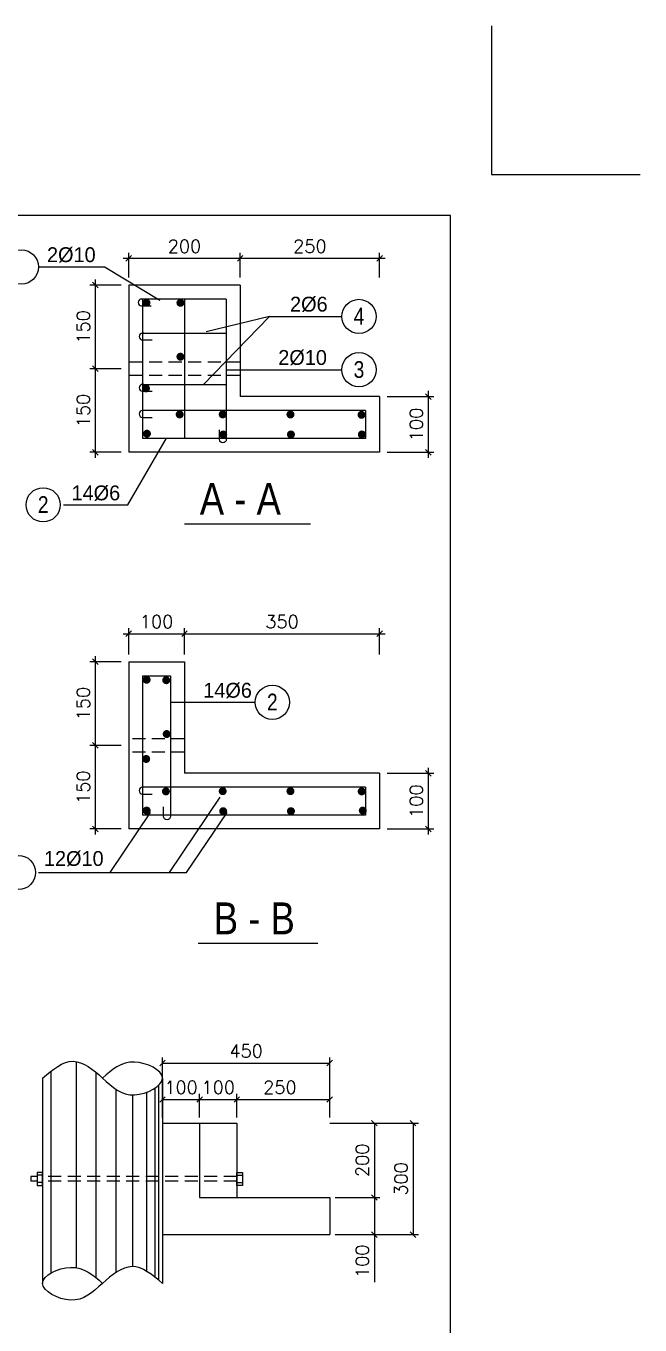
# Model space of a CAD drawing. Extents: x -708 to 4123, y -505 to 6064.
# Drawn here: x 2470 to 4123, y 2568 to 6064 of the extents above; entities that cross this region are included whole.
import ezdxf

# ---------------------------------------------------------------- set-up
doc = ezdxf.new("R2010")
doc.units = 0
doc.header["$MEASUREMENT"] = 0
doc.linetypes.add('DASHED', pattern=[0.75, 0.5, -0.25])
doc.layers.get('0').update_dxf_attribs({"linetype": 'CONTINUOUS'})
doc.layers.get('DEFPOINTS').update_dxf_attribs({"linetype": 'CONTINUOUS'})
for name, color, linetype in [('Bold', 1, 'CONTINUOUS'), ('dai', 3, 'CONTINUOUS'), ('dim', 6, 'CONTINUOUS'), ('doc', 1, 'CONTINUOUS'), ('dv02', 4, 'CONTINUOUS'), ('dv03', 7, 'CONTINUOUS'), ('text', 6, 'CONTINUOUS')]:
    doc.layers.add(name, color=color, linetype=linetype)
doc.styles.add('STYLE1', font='simplex.shx')
doc.styles.add('style2', font='VTIMESN_0.TTF', dxfattribs={"height": 40})
doc.styles.add('VN', font='VHELVCN_0.TTF')
doc.dimstyles.new('TL10', dxfattribs={"dimtxt": 35, "dimasz": 15, "dimexe": 15, "dimexo": 20, "dimgap": 15, "dimtad": 1, "dimdec": 0, "dimlfac": 0.666667, "dimzin": 0, "dimdsep": 46, "dimtxsty": 'STYLE1', "dimblk1": 'OBLIQUE', "dimblk2": 'OBLIQUE', "dimsah": 1, "dimcen": 15, "dimdle": 15, "dimclrd": 256, "dimclre": 256, "dimclrt": 256, "dimadec": 0, "dimazin": 0, "dimtfac": 1, "dimtdec": 0, "dimtofl": 0, "dimtmove": 0, "dimatfit": 3, "dimldrblk": 'OBLIQUE', "dimfxl": 1, "dimtolj": 1, "dimtzin": 0, "dimlwd": -1, "dimlwe": -1, "dimarcsym": 0})
doc.dimstyles.new('TL20', dxfattribs={"dimtxt": 35, "dimasz": 15, "dimexe": 15, "dimexo": 15, "dimgap": 15, "dimtad": 1, "dimdec": 0, "dimzin": 0, "dimdsep": 46, "dimtxsty": 'STYLE1', "dimblk1": 'OBLIQUE', "dimblk2": 'OBLIQUE', "dimsah": 1, "dimcen": 15, "dimclrd": 256, "dimclre": 256, "dimclrt": 256, "dimadec": 0, "dimazin": 0, "dimtfac": 1, "dimtdec": 0, "dimtofl": 0, "dimtmove": 0, "dimatfit": 3, "dimldrblk": 'OBLIQUE', "dimfxl": 1, "dimtolj": 1, "dimtzin": 0, "dimlwd": -1, "dimlwe": -1, "dimarcsym": 0})

# ---------------------------------------------------------------- blocks, each defined once
blk = doc.blocks.new('_OBLIQUE')
at = {"color": 0, "linetype": 'ByBlock'}
blk.add_line((-0.5, -0.5), (0.5, 0.5), dxfattribs=at)
blk = doc.blocks.new('*D29')
at = {"layer": 'DEFPOINTS', "color": 0, "ltscale": 2}
for p in [(2937.7, 3175.3), (2837.7, 3111.5), (2937.7, 3111.5)]:
    blk.add_point(p, dxfattribs=at)
at = {"layer": 'dim', "ltscale": 2}
for p, q in [((2937.7, 3126.5), (2937.7, 3190.3)), ((2837.7, 3175.3), (2937.7, 3175.3))]:
    blk.add_line(p, q, dxfattribs=at)
at = {"layer": 'dim', "ltscale": 2, "xscale": 15, "yscale": 15, "zscale": 15, "rotation": 180}
blk.add_blockref('_OBLIQUE', (2837.7, 3175.3), dxfattribs=at)
at = {"layer": 'dim', "ltscale": 2, "xscale": 15, "yscale": 15, "zscale": 15}
blk.add_blockref('_OBLIQUE', (2937.7, 3175.3), dxfattribs=at)
at = {"layer": 'dim', "ltscale": 2, "insert": (2887.7, 3207.8), "char_height": 35, "attachment_point": 5, "style": 'STYLE1'}
blk.add_mtext('\\A1;100', dxfattribs=at)
blk = doc.blocks.new('*D30')
at = {"layer": 'DEFPOINTS', "color": 0, "ltscale": 2}
for p in [(3037.7, 3175.3), (2937.7, 3111.5), (3037.7, 3111.5)]:
    blk.add_point(p, dxfattribs=at)
at = {"layer": 'dim', "ltscale": 2}
for p, q in [((3037.7, 3126.5), (3037.7, 3190.3)), ((2937.7, 3175.3), (3037.7, 3175.3))]:
    blk.add_line(p, q, dxfattribs=at)
at = {"layer": 'dim', "ltscale": 2, "xscale": 15, "yscale": 15, "zscale": 15, "rotation": 180}
blk.add_blockref('_OBLIQUE', (2937.7, 3175.3), dxfattribs=at)
at = {"layer": 'dim', "ltscale": 2, "xscale": 15, "yscale": 15, "zscale": 15}
blk.add_blockref('_OBLIQUE', (3037.7, 3175.3), dxfattribs=at)
at = {"layer": 'dim', "ltscale": 2, "insert": (2987.7, 3207.8), "char_height": 35, "attachment_point": 5, "style": 'STYLE1'}
blk.add_mtext('\\A1;100', dxfattribs=at)
blk = doc.blocks.new('*D31')
at = {"layer": 'DEFPOINTS', "color": 0, "ltscale": 2}
for p in [(3287.7, 3175.3), (3037.7, 3111.5), (3287.7, 3111.5)]:
    blk.add_point(p, dxfattribs=at)
at = {"layer": 'dim', "ltscale": 2}
for p, q in [((3287.7, 3126.5), (3287.7, 3190.3)), ((3037.7, 3175.3), (3287.7, 3175.3))]:
    blk.add_line(p, q, dxfattribs=at)
at = {"layer": 'dim', "ltscale": 2, "xscale": 15, "yscale": 15, "zscale": 15, "rotation": 180}
blk.add_blockref('_OBLIQUE', (3037.7, 3175.3), dxfattribs=at)
at = {"layer": 'dim', "ltscale": 2, "xscale": 15, "yscale": 15, "zscale": 15}
blk.add_blockref('_OBLIQUE', (3287.7, 3175.3), dxfattribs=at)
at = {"layer": 'dim', "ltscale": 2, "insert": (3153.6, 3207.8), "char_height": 35, "attachment_point": 5, "style": 'STYLE1'}
blk.add_mtext('\\A1;250', dxfattribs=at)
blk = doc.blocks.new('*D32')
at = {"layer": 'DEFPOINTS', "color": 0, "ltscale": 2}
for p in [(3287.7, 3111.5), (3287.7, 2911.5), (3407.7, 2911.5)]:
    blk.add_point(p, dxfattribs=at)
at = {"layer": 'dim', "ltscale": 2}
for p, q in [((3302.7, 3111.5), (3422.7, 3111.5)), ((3407.7, 3111.5), (3407.7, 2911.5)), ((3302.7, 2911.5), (3422.7, 2911.5))]:
    blk.add_line(p, q, dxfattribs=at)
at = {"layer": 'dim', "ltscale": 2, "xscale": 15, "yscale": 15, "zscale": 15}
for p, rotation in [((3407.7, 3111.5), 90), ((3407.7, 2911.5), 270)]:
    blk.add_blockref('_OBLIQUE', p, dxfattribs=dict(at, rotation=rotation))
at = {"layer": 'dim', "ltscale": 2, "insert": (3375.2, 3011.5), "char_height": 35, "attachment_point": 5, "rotation": 90, "style": 'STYLE1'}
blk.add_mtext('\\A1;200', dxfattribs=at)
blk = doc.blocks.new('*D33')
at = {"layer": 'DEFPOINTS', "color": 0, "ltscale": 2}
for p in [(3287.7, 2911.5), (3287.7, 2811.5), (3407.7, 2811.5)]:
    blk.add_point(p, dxfattribs=at)
at = {"layer": 'dim', "ltscale": 2}
for p, q in [((3302.7, 2911.5), (3422.7, 2911.5)), ((3407.7, 2911.5), (3407.7, 2811.5)), ((3302.7, 2811.5), (3422.7, 2811.5)), ((3407.7, 2811.5), (3407.7, 2683.2))]:
    blk.add_line(p, q, dxfattribs=at)
at = {"layer": 'dim', "ltscale": 2, "xscale": 15, "yscale": 15, "zscale": 15}
for p, rotation in [((3407.7, 2911.5), 90), ((3407.7, 2811.5), 270)]:
    blk.add_blockref('_OBLIQUE', p, dxfattribs=dict(at, rotation=rotation))
at = {"layer": 'dim', "ltscale": 2, "insert": (3375.2, 2739.8), "char_height": 35, "attachment_point": 5, "rotation": 90, "style": 'STYLE1'}
blk.add_mtext('\\A1;100', dxfattribs=at)
blk = doc.blocks.new('*D34')
at = {"layer": 'DEFPOINTS', "color": 0, "ltscale": 2}
for p in [(3287.7, 3273.4), (2837.7, 3111.5), (3287.7, 3111.5)]:
    blk.add_point(p, dxfattribs=at)
at = {"layer": 'dim', "ltscale": 2}
for p, q in [((2837.7, 3126.5), (2837.7, 3288.4)), ((3287.7, 3126.5), (3287.7, 3288.4)), ((2837.7, 3273.4), (3287.7, 3273.4))]:
    blk.add_line(p, q, dxfattribs=at)
at = {"layer": 'dim', "ltscale": 2, "xscale": 15, "yscale": 15, "zscale": 15, "rotation": 180}
blk.add_blockref('_OBLIQUE', (2837.7, 3273.4), dxfattribs=at)
at = {"layer": 'dim', "ltscale": 2, "xscale": 15, "yscale": 15, "zscale": 15}
blk.add_blockref('_OBLIQUE', (3287.7, 3273.4), dxfattribs=at)
at = {"layer": 'dim', "ltscale": 2, "insert": (3062.7, 3305.9), "char_height": 35, "attachment_point": 5, "style": 'STYLE1'}
blk.add_mtext('\\A1;450', dxfattribs=at)
blk = doc.blocks.new('*D35')
at = {"layer": 'DEFPOINTS', "color": 0, "ltscale": 2}
for p in [(3287.7, 3111.5), (3287.7, 2811.5), (3511.9, 2811.5)]:
    blk.add_point(p, dxfattribs=at)
at = {"layer": 'dim', "ltscale": 2}
for p, q in [((3302.7, 3111.5), (3526.9, 3111.5)), ((3511.9, 3111.5), (3511.9, 2811.5)), ((3302.7, 2811.5), (3526.9, 2811.5))]:
    blk.add_line(p, q, dxfattribs=at)
at = {"layer": 'dim', "ltscale": 2, "xscale": 15, "yscale": 15, "zscale": 15}
for p, rotation in [((3511.9, 3111.5), 90), ((3511.9, 2811.5), 270)]:
    blk.add_blockref('_OBLIQUE', p, dxfattribs=dict(at, rotation=rotation))
at = {"layer": 'dim', "ltscale": 2, "insert": (3479.4, 2961.5), "char_height": 35, "attachment_point": 5, "rotation": 90, "style": 'STYLE1'}
blk.add_mtext('\\A1;300', dxfattribs=at)
blk = doc.blocks.new('*D36')
at = {"layer": 'DEFPOINTS', "color": 0, "ltscale": 2}
for p in [(3046.8, 5439), (2746.8, 5366.9), (3046.8, 5366.9)]:
    blk.add_point(p, dxfattribs=at)
at = {"layer": 'dim', "ltscale": 2}
for p, q in [((2746.8, 5386.9), (2746.8, 5454)), ((3046.8, 5386.9), (3046.8, 5454)), ((2731.8, 5439), (3061.8, 5439))]:
    blk.add_line(p, q, dxfattribs=at)
at = {"layer": 'dim', "ltscale": 2, "xscale": 15, "yscale": 15, "zscale": 15, "rotation": 180}
blk.add_blockref('_OBLIQUE', (2746.8, 5439), dxfattribs=at)
at = {"layer": 'dim', "ltscale": 2, "xscale": 15, "yscale": 15, "zscale": 15}
blk.add_blockref('_OBLIQUE', (3046.8, 5439), dxfattribs=at)
at = {"layer": 'dim', "ltscale": 2, "insert": (2896.8, 5471.5), "char_height": 35, "attachment_point": 5, "style": 'STYLE1'}
blk.add_mtext('\\A1;200', dxfattribs=at)
blk = doc.blocks.new('*D37')
at = {"layer": 'DEFPOINTS', "color": 0, "ltscale": 2}
for p in [(3421.8, 5439), (3046.8, 5366.9), (3421.8, 5366.9)]:
    blk.add_point(p, dxfattribs=at)
at = {"layer": 'dim', "ltscale": 2}
for p, q in [((3046.8, 5386.9), (3046.8, 5454)), ((3421.8, 5386.9), (3421.8, 5454)), ((3031.8, 5439), (3436.8, 5439))]:
    blk.add_line(p, q, dxfattribs=at)
at = {"layer": 'dim', "ltscale": 2, "xscale": 15, "yscale": 15, "zscale": 15, "rotation": 180}
blk.add_blockref('_OBLIQUE', (3046.8, 5439), dxfattribs=at)
at = {"layer": 'dim', "ltscale": 2, "xscale": 15, "yscale": 15, "zscale": 15}
blk.add_blockref('_OBLIQUE', (3421.8, 5439), dxfattribs=at)
at = {"layer": 'dim', "ltscale": 2, "insert": (3234.3, 5471.5), "char_height": 35, "attachment_point": 5, "style": 'STYLE1'}
blk.add_mtext('\\A1;250', dxfattribs=at)
blk = doc.blocks.new('*D38')
at = {"layer": 'DEFPOINTS', "color": 0, "ltscale": 2}
for p in [(2746.8, 5366.9), (2656.9, 5141.9), (2746.8, 5141.9)]:
    blk.add_point(p, dxfattribs=at)
at = {"layer": 'dim', "ltscale": 2}
for p, q in [((2726.8, 5366.9), (2641.9, 5366.9)), ((2656.9, 5381.9), (2656.9, 5126.9)), ((2726.8, 5141.9), (2641.9, 5141.9))]:
    blk.add_line(p, q, dxfattribs=at)
at = {"layer": 'dim', "ltscale": 2, "xscale": 15, "yscale": 15, "zscale": 15}
for p, rotation in [((2656.9, 5366.9), 90), ((2656.9, 5141.9), 270)]:
    blk.add_blockref('_OBLIQUE', p, dxfattribs=dict(at, rotation=rotation))
at = {"layer": 'dim', "ltscale": 2, "insert": (2624.4, 5254.4), "char_height": 35, "attachment_point": 5, "rotation": 90, "style": 'STYLE1'}
blk.add_mtext('\\A1;150', dxfattribs=at)
blk = doc.blocks.new('*D39')
at = {"layer": 'DEFPOINTS', "color": 0, "ltscale": 2}
for p in [(2746.8, 5141.9), (2656.9, 4916.9), (2746.8, 4916.9)]:
    blk.add_point(p, dxfattribs=at)
at = {"layer": 'dim', "ltscale": 2}
for p, q in [((2726.8, 5141.9), (2641.9, 5141.9)), ((2656.9, 5156.9), (2656.9, 4901.9)), ((2726.8, 4916.9), (2641.9, 4916.9))]:
    blk.add_line(p, q, dxfattribs=at)
at = {"layer": 'dim', "ltscale": 2, "xscale": 15, "yscale": 15, "zscale": 15}
for p, rotation in [((2656.9, 5141.9), 90), ((2656.9, 4916.9), 270)]:
    blk.add_blockref('_OBLIQUE', p, dxfattribs=dict(at, rotation=rotation))
at = {"layer": 'dim', "ltscale": 2, "insert": (2624.4, 5029.4), "char_height": 35, "attachment_point": 5, "rotation": 90, "style": 'STYLE1'}
blk.add_mtext('\\A1;150', dxfattribs=at)
blk = doc.blocks.new('*D40')
at = {"layer": 'DEFPOINTS', "color": 0, "ltscale": 2}
for p in [(2896.8, 4428.7), (2746.8, 4353.2), (2896.8, 4353.2)]:
    blk.add_point(p, dxfattribs=at)
at = {"layer": 'dim', "ltscale": 2}
for p, q in [((2746.8, 4373.2), (2746.8, 4443.7)), ((2896.8, 4373.2), (2896.8, 4443.7)), ((2731.8, 4428.7), (2911.8, 4428.7))]:
    blk.add_line(p, q, dxfattribs=at)
at = {"layer": 'dim', "ltscale": 2, "xscale": 15, "yscale": 15, "zscale": 15, "rotation": 180}
blk.add_blockref('_OBLIQUE', (2746.8, 4428.7), dxfattribs=at)
at = {"layer": 'dim', "ltscale": 2, "xscale": 15, "yscale": 15, "zscale": 15}
blk.add_blockref('_OBLIQUE', (2896.8, 4428.7), dxfattribs=at)
at = {"layer": 'dim', "ltscale": 2, "insert": (2821.8, 4461.2), "char_height": 35, "attachment_point": 5, "style": 'STYLE1'}
blk.add_mtext('\\A1;100', dxfattribs=at)
blk = doc.blocks.new('*D41')
at = {"layer": 'DEFPOINTS', "color": 0, "ltscale": 2}
for p in [(3421.8, 4428.7), (2896.8, 4353.2), (3421.8, 4353.2)]:
    blk.add_point(p, dxfattribs=at)
at = {"layer": 'dim', "ltscale": 2}
for p, q in [((2896.8, 4373.2), (2896.8, 4443.7)), ((3421.8, 4373.2), (3421.8, 4443.7)), ((2881.8, 4428.7), (3436.8, 4428.7))]:
    blk.add_line(p, q, dxfattribs=at)
at = {"layer": 'dim', "ltscale": 2, "xscale": 15, "yscale": 15, "zscale": 15, "rotation": 180}
blk.add_blockref('_OBLIQUE', (2896.8, 4428.7), dxfattribs=at)
at = {"layer": 'dim', "ltscale": 2, "xscale": 15, "yscale": 15, "zscale": 15}
blk.add_blockref('_OBLIQUE', (3421.8, 4428.7), dxfattribs=at)
at = {"layer": 'dim', "ltscale": 2, "insert": (3159.3, 4461.2), "char_height": 35, "attachment_point": 5, "style": 'STYLE1'}
blk.add_mtext('\\A1;350', dxfattribs=at)
blk = doc.blocks.new('*D43')
at = {"layer": 'DEFPOINTS', "color": 0, "ltscale": 2}
for p in [(2746.8, 4128.2), (2656.9, 3903.2), (2746.8, 3903.2)]:
    blk.add_point(p, dxfattribs=at)
at = {"layer": 'dim', "ltscale": 2}
for p, q in [((2726.8, 4128.2), (2641.9, 4128.2)), ((2656.9, 4143.2), (2656.9, 3888.2)), ((2726.8, 3903.2), (2641.9, 3903.2))]:
    blk.add_line(p, q, dxfattribs=at)
at = {"layer": 'dim', "ltscale": 2, "xscale": 15, "yscale": 15, "zscale": 15}
for p, rotation in [((2656.9, 4128.2), 90), ((2656.9, 3903.2), 270)]:
    blk.add_blockref('_OBLIQUE', p, dxfattribs=dict(at, rotation=rotation))
at = {"layer": 'dim', "ltscale": 2, "insert": (2624.4, 4015.7), "char_height": 35, "attachment_point": 5, "rotation": 90, "style": 'STYLE1'}
blk.add_mtext('\\A1;150', dxfattribs=at)
blk = doc.blocks.new('*D42')
at = {"layer": 'DEFPOINTS', "color": 0, "ltscale": 2}
for p in [(2746.8, 4353.2), (2656.9, 4128.2), (2746.8, 4128.2)]:
    blk.add_point(p, dxfattribs=at)
at = {"layer": 'dim', "ltscale": 2}
for p, q in [((2726.8, 4353.2), (2641.9, 4353.2)), ((2656.9, 4368.2), (2656.9, 4113.2)), ((2726.8, 4128.2), (2641.9, 4128.2))]:
    blk.add_line(p, q, dxfattribs=at)
at = {"layer": 'dim', "ltscale": 2, "xscale": 15, "yscale": 15, "zscale": 15}
for p, rotation in [((2656.9, 4353.2), 90), ((2656.9, 4128.2), 270)]:
    blk.add_blockref('_OBLIQUE', p, dxfattribs=dict(at, rotation=rotation))
at = {"layer": 'dim', "ltscale": 2, "insert": (2624.4, 4240.7), "char_height": 35, "attachment_point": 5, "rotation": 90, "style": 'STYLE1'}
blk.add_mtext('\\A1;150', dxfattribs=at)
blk = doc.blocks.new('*D44')
at = {"layer": 'DEFPOINTS', "color": 0, "ltscale": 2}
for p in [(3421.8, 5066.9), (3421.8, 4916.9), (3552.9, 4916.9)]:
    blk.add_point(p, dxfattribs=at)
at = {"layer": 'dim', "ltscale": 2}
for p, q in [((3552.9, 5081.9), (3552.9, 4901.9)), ((3441.8, 5066.9), (3567.9, 5066.9)), ((3441.8, 4916.9), (3567.9, 4916.9))]:
    blk.add_line(p, q, dxfattribs=at)
at = {"layer": 'dim', "ltscale": 2, "xscale": 15, "yscale": 15, "zscale": 15}
for p, rotation in [((3552.9, 5066.9), 90), ((3552.9, 4916.9), 270)]:
    blk.add_blockref('_OBLIQUE', p, dxfattribs=dict(at, rotation=rotation))
at = {"layer": 'dim', "ltscale": 2, "insert": (3520.4, 4991.9), "char_height": 35, "attachment_point": 5, "rotation": 90, "style": 'STYLE1'}
blk.add_mtext('\\A1;100', dxfattribs=at)
blk = doc.blocks.new('*D45')
at = {"layer": 'DEFPOINTS', "color": 0, "ltscale": 2}
for p in [(3421.8, 4053.2), (3421.8, 3903.2), (3552.9, 3903.2)]:
    blk.add_point(p, dxfattribs=at)
at = {"layer": 'dim', "ltscale": 2}
for p, q in [((3552.9, 4068.2), (3552.9, 3888.2)), ((3441.8, 4053.2), (3567.9, 4053.2)), ((3441.8, 3903.2), (3567.9, 3903.2))]:
    blk.add_line(p, q, dxfattribs=at)
at = {"layer": 'dim', "ltscale": 2, "xscale": 15, "yscale": 15, "zscale": 15}
for p, rotation in [((3552.9, 4053.2), 90), ((3552.9, 3903.2), 270)]:
    blk.add_blockref('_OBLIQUE', p, dxfattribs=dict(at, rotation=rotation))
at = {"layer": 'dim', "ltscale": 2, "insert": (3520.4, 3978.2), "char_height": 35, "attachment_point": 5, "rotation": 90, "style": 'STYLE1'}
blk.add_mtext('\\A1;100', dxfattribs=at)
blk = doc.blocks.new('Khung A4')
at = {"layer": 'Bold'}
for p, q in [((196.007, 282.96), (16.007, 282.96)), ((196.007, 5.5), (196.007, 282.96))]:
    blk.add_line(p, q, dxfattribs=at)
at = {"layer": 'DEFPOINTS'}
blk.add_lwpolyline([(201.507, 308.46), (201.507, 288.46), (221.507, 288.46)], dxfattribs=at)

msp = doc.modelspace()

# ---------------------------------------------------------------- linework, layer by layer
at = {"color": 6, "linetype": 'ByBlock'}
for p, q in [((2746.8, 5439), (3046.8, 5439)), ((3287.7, 3111.5), (3392.2, 3111.5)), ((3321.4, 2911.5), (3392.2, 2911.5))]:
    msp.add_line(p, q, dxfattribs=at)
at = {"color": 6}
for p, q in [((2683.4, 5414.7), (2505.1, 5414.7)), ((2683.4, 5414.7), (2830.3, 5326.1)), ((3125.5, 5282.5), (2947.1, 5098.1)), ((3125.5, 5282.5), (2955.3, 5241.5)), ((3125.5, 5282.5), (3320.3, 5282.5)), ((3008.6, 5139), (3320.3, 5139)), ((2744.8, 4775.4), (2848.6, 4954.7)), ((2571, 4775.4), (2744.8, 4775.4)), ((2858.1, 4244.2), (3087.2, 4244.2)), ((2856.4, 3786.1), (2993.3, 3988.8)), ((2696.5, 3786.1), (2805.8, 3948)), ((2902.1, 3786.1), (3011.4, 3948)), ((2504.4, 3786.1), (2902.1, 3786.1))]:
    msp.add_line(p, q, dxfattribs=at)
at = {"color": 4}
for p, q in [((2746.8, 5366.9), (2746.8, 4916.9)), ((3046.8, 5366.9), (2746.8, 5366.9)), ((3046.8, 5366.9), (3046.8, 5066.9)), ((3421.8, 5066.9), (3046.8, 5066.9)), ((3421.8, 5066.9), (3421.8, 4916.9)), ((3421.8, 4916.9), (2746.8, 4916.9)), ((2746.8, 4353.2), (2746.8, 3903.2)), ((2746.8, 4353.2), (2896.8, 4353.2)), ((2896.8, 4353.2), (2896.8, 4053.2)), ((3421.8, 4053.2), (2896.8, 4053.2)), ((3421.8, 4053.2), (3421.8, 3903.2)), ((3421.8, 3903.2), (2746.8, 3903.2))]:
    msp.add_line(p, q, dxfattribs=at)
for p, q in [((2896.5, 4724.8), (3235.8, 4724.8)), ((2934.1, 3595.9), (3255.3, 3595.9)), ((2837.7, 3111.5), (3037.7, 3111.5)), ((2837.7, 3111.5), (2837.7, 2811.5)), ((2937.7, 3111.5), (2937.7, 2911.5)), ((3037.7, 3111.5), (3037.7, 2911.5)), ((2515, 2979.1), (2500.1, 2979.1)), ((2500.1, 2979.1), (2500.1, 2943.8)), ((2515, 2943.8), (2515, 2979.1)), ((3037.9, 2979.1), (3052.8, 2979.1)), ((3037.9, 2943.8), (3037.9, 2979.1)), ((3052.8, 2979.1), (3052.8, 2943.8)), ((2483.5, 2967.8), (2483.5, 2955.1)), ((2515, 2971.3), (2500.1, 2971.3)), ((2515, 2951.7), (2500.1, 2951.7)), ((2500.1, 2943.8), (2515, 2943.8)), ((3037.9, 2971.3), (3052.8, 2971.3)), ((3037.9, 2951.7), (3052.8, 2951.7)), ((3052.8, 2943.8), (3037.9, 2943.8)), ((2937.7, 2911.5), (3287.7, 2911.5)), ((3287.7, 2911.5), (3287.7, 2811.5)), ((2837.7, 2811.5), (3287.7, 2811.5))]:
    msp.add_line(p, q)
at = {"ltscale": 6}
for p, q in [((2500.1, 2967.8), (2483.5, 2967.8)), ((2500.1, 2955.1), (2483.5, 2955.1))]:
    msp.add_line(p, q, dxfattribs=at)
at = {"const_width": 10.7}
for points in [[(2789.4, 5319.1, 1), (2800.1, 5319.1, 1)], [(2880.6, 5319.1, 1), (2891.3, 5319.1, 1)], [(2880.6, 5174.1, 1), (2891.3, 5174.1, 1)], [(2787.8, 5088.9, 1), (2798.5, 5088.9, 1)], [(2878.6, 5018.8, 1), (2889.3, 5018.8, 1)], [(2994.4, 5018.8, 1), (3005.1, 5018.8, 1)], [(3176.6, 5018.8, 1), (3187.4, 5018.8, 1)], [(3367.8, 5017.8, 1), (3378.5, 5017.8, 1)], [(2790.5, 4967, 1), (2801.2, 4967, 1)], [(2995.7, 4964.9, 1), (3006.4, 4964.9, 1)], [(3177.9, 4964.9, 1), (3188.6, 4964.9, 1)], [(3368.8, 4964.9, 1), (3379.5, 4964.9, 1)], [(2789.7, 4304.8, 1), (2800.4, 4304.8, 1)], [(2842.4, 4303.6, 1), (2853.1, 4303.6, 1)], [(2843.6, 4158.7, 1), (2854.3, 4158.7, 1)], [(2788.5, 4091.7, 1), (2799.2, 4091.7, 1)], [(2841.5, 4004.3, 1), (2852.2, 4004.3, 1)], [(2994.4, 4005, 1), (3005.1, 4005, 1)], [(3176.6, 4005, 1), (3187.4, 4005, 1)], [(3368.3, 4004.3, 1), (3379, 4004.3, 1)], [(2789.7, 3952.8, 1), (2800.4, 3952.8, 1)], [(2995.7, 3951.2, 1), (3006.4, 3951.2, 1)], [(3177.9, 3951.2, 1), (3188.6, 3951.2, 1)], [(3371.2, 3952.8, 1), (3381.9, 3952.8, 1)]]:
    msp.add_lwpolyline(points, format="xyb", close=True, dxfattribs=at)
at = {"layer": 'dai', "color": 4, "linetype": 'DASHED', "ltscale": 70}
for p, q in [((3046.8, 5159.9), (2746.8, 5159.9)), ((3046.8, 5123.9), (2746.8, 5123.9)), ((2896.8, 4146.2), (2746.8, 4146.2)), ((2896.8, 4110.1), (2746.8, 4110.1)), ((3037.7, 2967.8), (2515, 2967.8)), ((3037.7, 2955.1), (2515, 2955.1))]:
    msp.add_line(p, q, dxfattribs=at)
at = {"layer": 'doc'}
for p, q in [((3009.3, 5329.4), (2784.3, 5329.4)), ((3009.3, 5329.4), (3009.3, 4954.4)), ((2784.3, 5237.8), (3009.3, 5237.8)), ((2784.3, 5099.7), (3009.3, 5099.7)), ((2784.3, 4315.7), (2784.3, 3940.7)), ((2784.3, 4315.7), (2859.3, 4315.7)), ((2859.3, 4315.7), (2859.3, 3940.7)), ((3384.3, 4015.7), (2784.3, 4015.7)), ((3384.3, 4015.7), (3384.3, 3940.7)), ((3384.3, 3940.7), (2784.3, 3940.7))]:
    msp.add_line(p, q, dxfattribs=at)
at = {"layer": 'doc', "color": 3}
for p, q in [((2784.3, 5329.4), (2784.3, 4954.4)), ((2896.8, 5329.4), (2896.8, 4954.4)), ((3384.3, 5029.4), (2784.3, 5029.4)), ((3384.3, 5029.4), (3384.3, 4954.4)), ((3384.3, 4954.4), (2784.3, 4954.4))]:
    msp.add_line(p, q, dxfattribs=at)
at = {"layer": 'doc'}
for points in [[(2784.3, 5329.4), (2781.3, 5329.4, 1), (2781.3, 5310.9), (2807, 5310.9)], [(2787.4, 5237.8), (2784.3, 5237.8, 1), (2784.3, 5219.3), (2810, 5219.3)], [(2787.4, 5099.7), (2784.3, 5099.7, 1), (2784.3, 5081.2), (2810, 5081.2)], [(3009.3, 4954.4), (3009.3, 4951.4, -1), (2990.8, 4951.4), (2990.8, 4977.1)], [(2787.4, 4015.7), (2784.3, 4015.7, 1), (2784.3, 3997.1), (2810, 3997.1)], [(2859.3, 3940.5), (2859.3, 3937.4, -1), (2840.8, 3937.4), (2840.8, 3963.1)]]:
    msp.add_lwpolyline(points, format="xyb", dxfattribs=at)
at = {"layer": 'doc', "color": 3}
msp.add_lwpolyline([(2787.4, 5029.4), (2784.3, 5029.4, 1), (2784.3, 5010.9), (2810, 5010.9)], format="xyb", dxfattribs=at)
at = {"layer": 'dv02'}
for p, q in [((2605.7, 3277.2), (2605.7, 2722.6)), ((2537, 3250.9), (2537, 2707.5)), ((2658.2, 3248.5), (2658.2, 2696.2)), ((2711.9, 3203.4), (2711.9, 2709)), ((2756.9, 3187.7), (2756.9, 2725.6)), ((2794.3, 3194.6), (2794.3, 2713.3)), ((2816.8, 3205.5), (2816.8, 2697.6)), ((2826.8, 3213.1), (2826.8, 2689.6))]:
    msp.add_line(p, q, dxfattribs=at)
at = {"layer": 'dv03'}
for p, q in [((2515, 3232.9), (2515, 2680.5)), ((2837.7, 3232.9), (2837.7, 2680.5))]:
    msp.add_line(p, q, dxfattribs=at)
for points in [[(2515, 3232.9), (2597.1, 3278), (2676.4, 3232.9), (2762.7, 3187.8), (2837.7, 3232.9), (2762.7, 3275.9), (2676.4, 3232.9)], [(2837.7, 2680.5), (2755.7, 2725.6), (2676.4, 2680.5), (2590, 2635.3), (2515, 2680.5), (2590, 2723.4), (2676.4, 2680.5)]]:
    msp.add_spline(points, degree=3, dxfattribs=at)
at = {"layer": 'text'}
for centre in [(2458.1, 5415.6), (3366.4, 5282.5), (3366.4, 5139), (2516.7, 4775.5), (3133.3, 4244.2), (2450.1, 3786.2)]:
    msp.add_circle(centre, 46.1, dxfattribs=at)

# ---------------------------------------------------------------- block references
at = {"xscale": 20, "yscale": 20, "zscale": 20}
msp.add_blockref('Khung A4', (-307.6, -105), dxfattribs=at)

# ---------------------------------------------------------------- texts
at = {"layer": 'doc', "color": 4, "style": 'VN'}
for s, p in [('A - A', (2938, 4748.7)), ('B - B', (2975.6, 3619.8))]:
    msp.add_text(s, height=85.71, dxfattribs=at).set_placement(p)
at = {"layer": 'text', "style": 'style2'}
for s, p in [('2Þ10', (2527, 5428.7)), ('2Þ6', (3180.9, 5295.6)), ('2Þ10', (3149.2, 5152.1)), ('14Þ6', (2593, 4787.7)), ('14Þ6', (2947.4, 4256.5)), ('12Þ10', (2518.7, 3803.8))]:
    msp.add_text(s, height=40, dxfattribs=at).set_placement(p)
at = {"layer": 'text', "color": 1, "style": 'VN'}
for s, p in [('4', (3352, 5260.7)), ('3', (3352, 5117.2)), ('2', (2502.3, 4753.7)), ('2', (3118.9, 4222.4))]:
    msp.add_text(s, height=45, dxfattribs=at).set_placement(p)

# ---------------------------------------------------------------- dimensions: what is measured, and where the dimension line sits
at = {"layer": 'dim', "ltscale": 2}
for base, p1, p2, dimstyle, picture, middle in [((3046.8, 5439), (2746.8, 5366.9), (3046.8, 5366.9), 'TL10', '*D36', (2896.8, 5471.5)), ((3421.8, 5439), (3046.8, 5366.9), (3421.8, 5366.9), 'TL10', '*D37', (3234.3, 5471.5)), ((2896.8, 4428.7), (2746.8, 4353.2), (2896.8, 4353.2), 'TL10', '*D40', (2821.8, 4461.2)), ((3421.8, 4428.7), (2896.8, 4353.2), (3421.8, 4353.2), 'TL10', '*D41', (3159.3, 4461.2)), ((3287.7, 3273.4), (2837.7, 3111.5), (3287.7, 3111.5), 'TL20', '*D34', (3062.7, 3305.9))]:
    dim = msp.add_linear_dim(base=base, p1=p1, p2=p2, dimstyle=dimstyle, dxfattribs=at)
    dim.commit()
    dim.dimension.update_dxf_attribs({"geometry": picture, "text_midpoint": middle})
for base, p1, p2, dimstyle, picture, middle in [((2656.9, 5141.9), (2746.8, 5366.9), (2746.8, 5141.9), 'TL10', '*D38', (2624.4, 5254.4)), ((2656.9, 4916.9), (2746.8, 5141.9), (2746.8, 4916.9), 'TL10', '*D39', (2624.4, 5029.4)), ((3552.9, 4916.9), (3421.8, 5066.9), (3421.8, 4916.9), 'TL10', '*D44', (3520.4, 4991.9)), ((2656.9, 4128.2), (2746.8, 4353.2), (2746.8, 4128.2), 'TL10', '*D42', (2624.4, 4240.7)), ((2656.9, 3903.2), (2746.8, 4128.2), (2746.8, 3903.2), 'TL10', '*D43', (2624.4, 4015.7)), ((3552.9, 3903.2), (3421.8, 4053.2), (3421.8, 3903.2), 'TL10', '*D45', (3520.4, 3978.2)), ((3407.7, 2911.5), (3287.7, 3111.5), (3287.7, 2911.5), 'TL20', '*D32', (3375.2, 3011.5)), ((3511.9, 2811.5), (3287.7, 3111.5), (3287.7, 2811.5), 'TL20', '*D35', (3479.4, 2961.5)), ((3407.7, 2811.5), (3287.7, 2911.5), (3287.7, 2811.5), 'TL20', '*D33', (3375.2, 2739.8))]:
    dim = msp.add_linear_dim(base=base, p1=p1, p2=p2, angle=90, dimstyle=dimstyle, dxfattribs=at)
    dim.commit()
    dim.dimension.update_dxf_attribs({"geometry": picture, "text_midpoint": middle})
at = {"layer": 'dim'}
for base, p1, p2, picture, middle in [((2937.7, 3175.3), (2837.7, 3111.5), (2937.7, 3111.5), '*D29', (2887.7, 3175.3)), ((3037.7, 3175.3), (2937.7, 3111.5), (3037.7, 3111.5), '*D30', (2987.7, 3175.3)), ((3287.7, 3175.3), (3037.7, 3111.5), (3287.7, 3111.5), '*D31', (3153.6, 3175.3))]:
    dim = msp.add_linear_dim(base=base, p1=p1, p2=p2, dimstyle='TL20', override={"dimse1": 1, "dimtmove": 1}, dxfattribs=at)
    dim.commit()
    dim.dimension.update_dxf_attribs({"geometry": picture, "text_midpoint": middle, "dimtype": 160})

doc.saveas('drawing.dxf')
